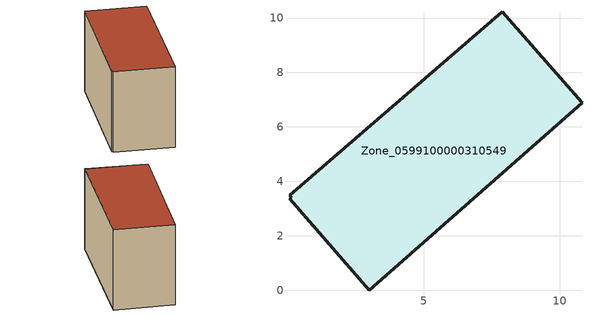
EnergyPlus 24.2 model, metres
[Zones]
Zone_0599100000310549
 floor ground (C_G): 10.81,6.89 2.99,0 0.06,3.36 0.13,3.41 0.06,3.48 7.89,10.23 z0
 wall outside (C_F): 10.81,6.89 7.89,10.23 0.06,3.48 0.13,3.41 0.06,3.36 2.99,0 10.81,6.89 z0:6.22
 roof outside (C_R): 2.99,0 10.81,6.89 7.89,10.23 0.06,3.48 0.13,3.41 0.06,3.36 z6.22
[BUILDING]
Pand.0599100000310549: North Axis=0; Terrain=City; Loads Convergence Tolerance Value=0.04; Temperature Convergence Tolerance Value=0.4; Solar Distribution=FullExterior; Maximum Number of Warmup Days=25; Minimum Number of Warmup Days=1
[Site:Location]
Rotterdam.The.Hague.AP_ZH_NLD Design_Conditions: Latitude=51.96; Longitude=4.45; Time Zone=1; Elevation=-4.5
[SITE:GROUNDTEMPERATURE:BUILDINGSURFACE]
18, 18, 18, 18, 18, 18, 18, 18, 18, 18, 18, 18
[MATERIAL] Thermal Absorptance=0.9; Solar Absorptance=0.7; Visible Absorptance=0.7
Name | Roughness | Thickness | Conductivity | Density | Specific Heat
G.TI.1946 | MediumSmooth | 0.15 | 1 | 540 | 1210
F.TI.1946 | Rough | 0.3 | 0.857143 | 1920 | 840
R.TI.1946 | MediumRough | 0.2 | 0.1 | 1500 | 1000
[CONSTRUCTION]
C_G: G.TI.1946
C_F: F.TI.1946
C_R: R.TI.1946
[ZONE]
Zone_0599100000310549: Type=1; Multiplier=1; Ceiling Height=Autocalculate; Volume=Autocalculate; Floor Area=autocalculate; Part of Total Floor Area=Yes
[ZONEINFILTRATION:DESIGNFLOWRATE]
Infil_Zone_0599100000310549: Zone or ZoneList or Space or SpaceList=Zone_0599100000310549; Schedule=AlwaysOn; Design Flow Rate Calculation Method=Flow/Area; Flow Rate per Floor Area=0.003; Constant Term Coefficient=1; Temperature Term Coefficient=0; Velocity Term Coefficient=0; Velocity Squared Term Coefficient=0
[HVACTEMPLATE:ZONE:IDEALLOADSAIRSYSTEM]
Zone_0599100000310549: Maximum Heating Supply Air Temperature=50; Minimum Cooling Supply Air Temperature=13; Maximum Heating Supply Air Humidity Ratio=0.0156; Minimum Cooling Supply Air Humidity Ratio=0.0077; Heating Limit=NoLimit; Cooling Limit=NoLimit; Dehumidification Control Type=ConstantSensibleHeatRatio; Cooling Sensible Heat Ratio=0.7; Dehumidification Setpoint=60; Humidification Control Type=None; Humidification Setpoint=30; Outdoor Air Method=None; Outdoor Air Flow Rate per Person=0.00944; Outdoor Air Flow Rate per Zone Floor Area=0; Outdoor Air Flow Rate per Zone=0; Demand Controlled Ventilation Type=None; Outdoor Air Economizer Type=NoEconomizer; Heat Recovery Type=None; Sensible Heat Recovery Effectiveness=0.7; Latent Heat Recovery Effectiveness=0.65
[ZONECONTROL:THERMOSTAT]
ThermostatControl_Zone_0599100000310549: Zone or ZoneList=Zone_0599100000310549; Control Type Schedule=DualSetpointControlType; Control 1=Thermostat_Zone_0599100000310549; Temperature Difference Between Cutout And Setpoint=0
[THERMOSTATSETPOINT:DUALSETPOINT]
Thermostat_Zone_0599100000310549: Heating Setpoint Temperature Schedule=HeatingSetpoint_Zone_0599100000310549; Cooling Setpoint Temperature Schedule=CoolingSetpoint_Zone_0599100000310549
[SCHEDULE:COMPACT]
HeatingSetpoint_Zone_0599100000310549: Through: 12/31, For: AllDays, Until: 24:00, 21
CoolingSetpoint_Zone_0599100000310549: Through: 12/31, For: AllDays, Until: 24:00, 24
DualSetpointControlType: Through: 12/31, For: AllDays, Until: 24:00, 4
AlwaysOn: Through: 12/31, For: AllDays, Until: 24:00, 1
